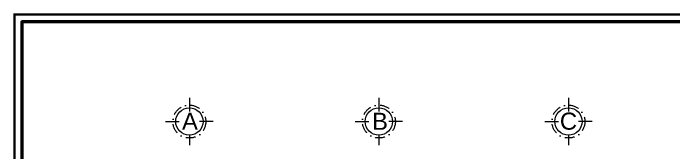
# Model space of a CAD drawing. Extents: x -454308 to 890911, y -14103 to 1343694.
# Drawn here: x 205109.3 to 205514.5, y 659275.1 to 659360.8 of the extents above; entities that cross this region are included whole.
import ezdxf

# ---------------------------------------------------------------- set-up
doc = ezdxf.new("R2010")
doc.units = 0
doc.header["$MEASUREMENT"] = 0
doc.linetypes.add('DASHDOT', pattern=[1, 0.5, -0.25, 0, -0.25])
doc.layers.add('cotas', color=142, linetype='Continuous', lineweight=9)
doc.layers.add('paredes', color=20, linetype='Continuous', lineweight=50)
doc.styles.add('gama_50_s', font='arial.ttf', dxfattribs={"height": 0.14})

# ---------------------------------------------------------------- blocks, each defined once
blk = doc.blocks.new('UTYIYUIYORTTRYYUTYUI')
at = {"layer": 'cotas', "linetype": 'DASHDOT', "lineweight": 0}
for p, q in [((738.434, 292.324), (738.434, 292.045)), ((737.949, 291.839), (738.229, 291.839)), ((738.713, 291.839), (738.919, 291.839)), ((738.434, 291.354), (738.434, 291.633))]:
    blk.add_line(p, q, dxfattribs=at)
at = {"layer": 'cotas', "linetype": 'DASHDOT', "lineweight": 0, "ltscale": 0.4}
blk.add_circle((738.434, 291.839), 0.337, dxfattribs=at)
at = {"layer": 'cotas', "lineweight": 0}
blk.add_circle((738.434, 291.839), 0.279, dxfattribs=at)

msp = doc.modelspace()

# ---------------------------------------------------------------- linework, layer by layer
at = {"linetype": 'Continuous'}
msp.add_lwpolyline([(205110.097, 659360.03), (205110.097, 658460.03), (206460.097, 658460.03), (206460.097, 659360.03)], close=True, dxfattribs=at)
at = {"layer": 'paredes', "color": 250, "linetype": 'Continuous', "const_width": 1.5}
msp.add_lwpolyline([(205110.097, 658460.03), (206460.097, 658460.03), (206460.097, 659360.03), (205110.097, 659360.03)], close=True, dxfattribs=at)
at = {"layer": 'paredes', "color": 250, "linetype": 'Continuous'}
msp.add_lwpolyline([(205114.597, 658464.53), (206455.597, 658464.53), (206455.597, 659355.53), (205114.597, 659355.53)], close=True, dxfattribs=at)

# ---------------------------------------------------------------- block references
at = {"xscale": 29.99999999534339, "yscale": 29.99999999534339, "zscale": 29.99999999534339, "rotation": 270}
for p in [(196462.22, 681447.343), (196578.47, 681447.343), (196694.72, 681447.343)]:
    msp.add_blockref('UTYIYUIYORTTRYYUTYUI', p, dxfattribs=at)

# ---------------------------------------------------------------- texts
at = {"layer": 'cotas', "linetype": 'Continuous', "char_height": 10.5, "attachment_point": 5, "style": 'gama_50_s'}
for s, insert in [('A', (205217.741, 659294.493)), ('B', (205334.306, 659294.493)), ('C', (205449.929, 659294.493))]:
    msp.add_mtext(s, dxfattribs=dict(at, insert=insert))

doc.saveas('drawing.dxf')
